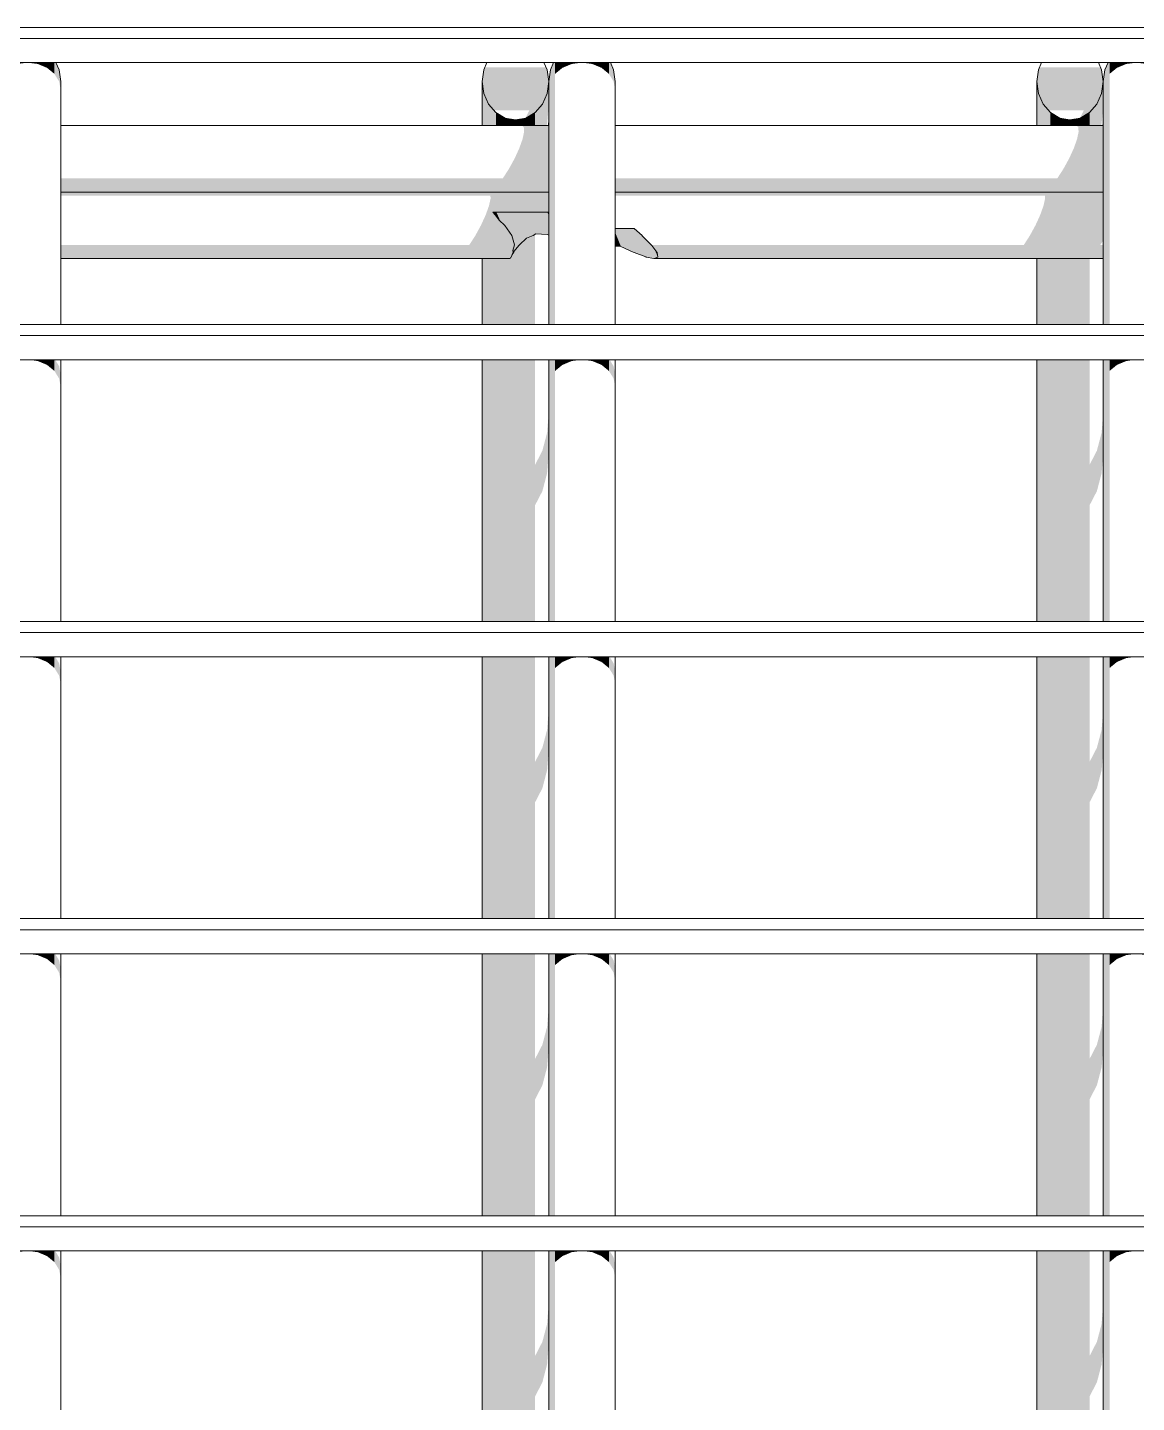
# Model space of a CAD drawing. Header units: millimetres. Extents: x -71878 to 121433, y -67383 to 83273.
# Drawn here: x 45790 to 47790, y -34002 to -31524 of the extents above; entities that cross this region are included whole.
import ezdxf

# ---------------------------------------------------------------- set-up
doc = ezdxf.new("R2010")
doc.units = ezdxf.units.MM
doc.header["$MEASUREMENT"] = 0
doc.layers.add('ENTIRADO', color=7, linetype='Continuous')
doc.layers.add('Vigas', color=7, linetype='Continuous')
doc.layers.add('ENTIRADO_Pluma_Nº__21', color=7, linetype='Continuous', lineweight=5)
doc.layers.add('Vigas_Pluma_Nº__21', color=7, linetype='Continuous', lineweight=5)
doc.layers.add('ENTIRADO_Pluma_Nº__3', color=7, linetype='Continuous', lineweight=0, true_color=0x646464)
doc.layers.add('Vigas_Pluma_Nº__3', color=7, linetype='Continuous', lineweight=0, true_color=0x646464)

# ---------------------------------------------------------------- blocks, each defined once
blk = doc.blocks.new('Elem Sección_39_2')
at = {"layer": 'Vigas_Pluma_Nº__3', "linetype": 'Continuous', "lineweight": 0, "true_color": 0x191919}
for points in [[(-26163.7, 9136.3), (-26159.9, 9133.4), (-26115, 9133.4), (-26115, 9136.3)], [(-26162.2, 9111.6), (-26115, 9111.6), (-26115, 9124.8), (-26159.4, 9124.8)], [(-26159.4, 9124.8), (-26115, 9124.8), (-26115, 9133.4), (-26159.9, 9133.4)], [(-25159.9, 9133.4), (-25115, 9133.4), (-25115, 9136.3), (-25163.7, 9136.3)], [(-25159.4, 9124.8), (-25162.2, 9111.6), (-25115, 9111.6), (-25115, 9124.8)], [(-25159.9, 9133.4), (-25159.4, 9124.8), (-25115, 9124.8), (-25115, 9133.4)], [(-26162.2, 9111.6), (-26168.2, 9094.8), (-26115, 9094.8), (-26115, 9111.6)], [(-25168.2, 9094.8), (-25115, 9094.8), (-25115, 9111.6), (-25162.2, 9111.6)], [(-26186.9, 9057.8), (-26115, 9057.8), (-26115, 9076.3), (-26176.7, 9076.3)], [(-26176.7, 9076.3), (-26115, 9076.3), (-26115, 9094.8), (-26168.2, 9094.8)], [(-25186.9, 9057.8), (-25115, 9057.8), (-25115, 9076.3), (-25176.7, 9076.3)], [(-25168.2, 9094.8), (-25176.7, 9076.3), (-25115, 9076.3), (-25115, 9094.8)], [(-26186.9, 9057.8), (-26197.8, 9041), (-26115, 9041), (-26115, 9057.8)], [(-25197.8, 9041), (-25115, 9041), (-25115, 9057.8), (-25186.9, 9057.8)], [(-26995, 9041), (-26995, 9027.8), (-26115, 9027.8), (-26115, 9041)], [(-26995, 9027.8), (-26995, 9019.2), (-26115, 9019.2), (-26115, 9027.8)], [(-25995, 9041), (-25995, 9027.8), (-25115, 9027.8), (-25115, 9041)], [(-25115, 9027.8), (-25995, 9027.8), (-25995, 9019.2), (-25115, 9019.2)], [(-26115, 9019.2), (-26995, 9019.2), (-26995, 9016.3), (-26115, 9016.3)], [(-25115, 9019.2), (-25995, 9019.2), (-25995, 9016.3), (-25115, 9016.3)]]:
    blk.add_hatch(color=250, dxfattribs=at).paths.add_polyline_path(points)
at = {"layer": 'Vigas_Pluma_Nº__21', "linetype": 'Continuous'}
for p, q in [((-26115, 9136.3), (-26995, 9136.3)), ((-25115, 9136.3), (-25995, 9136.3))]:
    blk.add_line(p, q, dxfattribs=at)
blk = doc.blocks.new('Elem Sección_127_2')
at = {"layer": 'Vigas_Pluma_Nº__3', "linetype": 'Continuous', "lineweight": 0, "true_color": 0x191919}
for points in [[(-25112, 8777.5), (-25103.5, 8777.5), (-25103.5, 9249.6), (-25106.3, 9249.6), (-25112, 9236.6)], [(-25103.5, 9229.3), (-25090.2, 9240.2), (-25090.2, 9249.6), (-25103.5, 9249.6)], [(-25090.2, 9240.2), (-25073.5, 9247.2), (-25073.5, 9249.6), (-25090.2, 9249.6)], [(-25073.5, 9249.6), (-25073.5, 9247.2), (-25055, 9249.6)], [(-25055, 9249.6), (-25036.4, 9247.2), (-25036.4, 9249.6)], [(-25112, 9236.6), (-25115, 9215.3), (-25115, 8777.5), (-25112, 8777.5)], [(-25115, 8714.2), (-25115, 8242.1), (-25112, 8242.1), (-25112, 8714.2)], [(-25112, 8714.2), (-25112, 8242.1), (-25103.5, 8242.1), (-25103.5, 8714.2)], [(-25103.5, 8693.9), (-25090.2, 8704.8), (-25090.2, 8714.2), (-25103.5, 8714.2)], [(-25090.2, 8704.8), (-25073.5, 8711.8), (-25073.5, 8714.2), (-25090.2, 8714.2)], [(-25073.5, 8711.8), (-25055, 8714.2), (-25073.5, 8714.2)], [(-25115, 8178.8), (-25115, 7706.7), (-25112, 7706.7), (-25112, 8178.8)], [(-25103.5, 8178.8), (-25112, 8178.8), (-25112, 7706.7), (-25103.5, 7706.7)], [(-25103.5, 8158.5), (-25090.2, 8169.4), (-25090.2, 8178.8), (-25103.5, 8178.8)], [(-25090.2, 8169.4), (-25073.5, 8176.4), (-25073.5, 8178.8), (-25090.2, 8178.8)], [(-25073.5, 8176.4), (-25055, 8178.8), (-25073.5, 8178.8)], [(-25115, 7643.4), (-25115, 7171.3), (-25112, 7171.3), (-25112, 7643.4)], [(-25112, 7643.4), (-25112, 7171.3), (-25103.5, 7171.3), (-25103.5, 7643.4)], [(-25103.5, 7623.1), (-25090.2, 7634), (-25090.2, 7643.4), (-25103.5, 7643.4)], [(-25090.2, 7634), (-25073.5, 7641), (-25073.5, 7643.4), (-25090.2, 7643.4)], [(-25073.5, 7641), (-25055, 7643.4), (-25073.5, 7643.4)], [(-25055, 7643.4), (-25036.4, 7641), (-25036.4, 7643.4)], [(-25115, 7108), (-25115, 6635.9), (-25112, 6635.9), (-25112, 7108)], [(-25103.5, 7108), (-25112, 7108), (-25112, 6635.9), (-25103.5, 6635.9)], [(-25103.5, 7087.7), (-25090.2, 7098.6), (-25090.2, 7108), (-25103.5, 7108)], [(-25090.2, 7098.6), (-25073.5, 7105.6), (-25073.5, 7108), (-25090.2, 7108)], [(-25073.5, 7105.6), (-25055, 7108), (-25073.5, 7108)]]:
    blk.add_hatch(color=250, dxfattribs=at).paths.add_polyline_path(points)
at = {"layer": 'Vigas_Pluma_Nº__21', "linetype": 'Continuous'}
for p, q in [((-25112, 9236.6), (-25106.3, 9249.6)), ((-25115, 9215.3), (-25112, 9236.6)), ((-25115, 8777.5), (-25115, 9215.3)), ((-25115, 8242.1), (-25115, 8714.2)), ((-25115, 7706.7), (-25115, 8178.8)), ((-25115, 7171.3), (-25115, 7643.4)), ((-25115, 6635.9), (-25115, 7108))]:
    blk.add_line(p, q, dxfattribs=at)
blk = doc.blocks.new('Elem Sección_134_2')
at = {"layer": 'Vigas_Pluma_Nº__3', "linetype": 'Continuous', "lineweight": 0, "true_color": 0x191919}
for points in [[(-26112, 8777.5), (-26103.5, 8777.5), (-26103.5, 9249.6), (-26106.3, 9249.6), (-26112, 9236.6)], [(-26103.5, 9229.3), (-26090.2, 9240.2), (-26090.2, 9249.6), (-26103.5, 9249.6)], [(-26090.2, 9240.2), (-26073.5, 9247.2), (-26073.5, 9249.6), (-26090.2, 9249.6)], [(-26073.5, 9249.6), (-26073.5, 9247.2), (-26055, 9249.6)], [(-26055, 9249.6), (-26036.4, 9247.2), (-26036.4, 9249.6)], [(-26036.4, 9247.2), (-26019.7, 9240.2), (-26019.7, 9249.6), (-26036.4, 9249.6)], [(-26019.7, 9240.2), (-26006.4, 9229.3), (-26006.4, 9249.6), (-26019.7, 9249.6)], [(-26006.4, 9249.6), (-26006.4, 9229.3), (-25997.9, 9215.6), (-25997.9, 9236.6), (-25999.8, 9240.9), (-26005.2, 9249.6)], [(-26112, 9236.6), (-26115, 9215.3), (-26115, 8777.5), (-26112, 8777.5)], [(-25997.9, 9215.6), (-25995, 9200.4), (-25995, 9215.3), (-25997.9, 9236.6)], [(-26115, 8714.2), (-26115, 8242.1), (-26112, 8242.1), (-26112, 8714.2)], [(-26112, 8714.2), (-26112, 8242.1), (-26103.5, 8242.1), (-26103.5, 8714.2)], [(-26103.5, 8714.2), (-26103.5, 8693.9), (-26090.2, 8704.8), (-26090.2, 8714.2)], [(-26090.2, 8704.8), (-26073.5, 8711.8), (-26073.5, 8714.2), (-26090.2, 8714.2)], [(-26073.5, 8711.8), (-26055, 8714.2), (-26073.5, 8714.2)], [(-26036.4, 8714.2), (-26055, 8714.2), (-26036.4, 8711.8)], [(-26036.4, 8711.8), (-26019.7, 8704.8), (-26019.7, 8714.2), (-26036.4, 8714.2)], [(-26019.7, 8704.8), (-26006.4, 8693.9), (-26006.4, 8714.2), (-26019.7, 8714.2)], [(-26006.4, 8714.2), (-26006.4, 8693.9), (-25997.9, 8680.2), (-25997.9, 8702.4), (-26005.2, 8714.2)], [(-25997.9, 8680.2), (-25995, 8665), (-25995, 8687.2), (-25997.9, 8702.4)], [(-26115, 7706.7), (-26112, 7706.7), (-26112, 8178.8), (-26115, 8178.8)], [(-26103.5, 8178.8), (-26112, 8178.8), (-26112, 7706.7), (-26103.5, 7706.7)], [(-26103.5, 8158.5), (-26090.2, 8169.4), (-26090.2, 8178.8), (-26103.5, 8178.8)], [(-26090.2, 8178.8), (-26090.2, 8169.4), (-26073.5, 8176.4), (-26073.5, 8178.8)], [(-26073.5, 8178.8), (-26073.5, 8176.4), (-26055, 8178.8)], [(-26055, 8178.8), (-26036.4, 8176.4), (-26036.4, 8178.8)], [(-26036.4, 8176.4), (-26019.7, 8169.4), (-26019.7, 8178.8), (-26036.4, 8178.8)], [(-26019.7, 8169.4), (-26006.4, 8158.5), (-26006.4, 8178.8), (-26019.7, 8178.8)], [(-26006.4, 8178.8), (-26006.4, 8158.5), (-25997.9, 8144.8), (-25997.9, 8167), (-26005.2, 8178.8)], [(-25997.9, 8144.8), (-25995, 8129.6), (-25995, 8151.8), (-25997.9, 8167)], [(-26112, 7643.4), (-26115, 7643.4), (-26115, 7171.3), (-26112, 7171.3)], [(-26112, 7643.4), (-26112, 7171.3), (-26103.5, 7171.3), (-26103.5, 7643.4)], [(-26103.5, 7623.1), (-26090.2, 7634), (-26090.2, 7643.4), (-26103.5, 7643.4)], [(-26090.2, 7634), (-26073.5, 7641), (-26073.5, 7643.4), (-26090.2, 7643.4)], [(-26073.5, 7641), (-26055, 7643.4), (-26073.5, 7643.4)], [(-26036.4, 7643.4), (-26055, 7643.4), (-26036.4, 7641)], [(-26036.4, 7641), (-26019.7, 7634), (-26019.7, 7643.4), (-26036.4, 7643.4)], [(-26019.7, 7634), (-26006.4, 7623.1), (-26006.4, 7643.4), (-26019.7, 7643.4)], [(-26006.4, 7643.4), (-26006.4, 7623.1), (-25997.9, 7609.4), (-25997.9, 7631.6), (-26005.2, 7643.4)], [(-25997.9, 7609.4), (-25995, 7594.2), (-25995, 7616.4), (-25997.9, 7631.6)], [(-26115, 6635.9), (-26112, 6635.9), (-26112, 7108), (-26115, 7108)], [(-26103.5, 7108), (-26112, 7108), (-26112, 6635.9), (-26103.5, 6635.9)], [(-26103.5, 7087.7), (-26090.2, 7098.6), (-26090.2, 7108), (-26103.5, 7108)], [(-26090.2, 7098.6), (-26073.5, 7105.6), (-26073.5, 7108), (-26090.2, 7108)], [(-26073.5, 7105.6), (-26055, 7108), (-26073.5, 7108)], [(-26055, 7108), (-26036.4, 7105.6), (-26036.4, 7108)], [(-26036.4, 7105.6), (-26019.7, 7098.6), (-26019.7, 7108), (-26036.4, 7108)], [(-26019.7, 7098.6), (-26006.4, 7087.7), (-26006.4, 7108), (-26019.7, 7108)], [(-26006.4, 7108), (-26006.4, 7087.7), (-25997.9, 7074), (-25997.9, 7096.2), (-26005.2, 7108)], [(-25997.9, 7074), (-25995, 7058.8), (-25995, 7081), (-25997.9, 7096.2)]]:
    blk.add_hatch(color=250, dxfattribs=at).paths.add_polyline_path(points)
at = {"layer": 'Vigas_Pluma_Nº__21', "linetype": 'Continuous'}
for p, q in [((-26112, 9236.6), (-26106.3, 9249.6)), ((-26003.6, 9249.6), (-25997.9, 9236.6)), ((-26115, 9215.3), (-26112, 9236.6)), ((-25997.9, 9236.6), (-25995, 9215.3)), ((-26115, 8777.5), (-26115, 9215.3)), ((-25995, 8777.5), (-25995, 9215.3)), ((-26115, 8242.1), (-26115, 8714.2)), ((-25995, 8242.1), (-25995, 8714.2)), ((-26115, 7706.7), (-26115, 8178.8)), ((-25995, 7706.7), (-25995, 8178.8)), ((-26115, 7171.3), (-26115, 7643.4)), ((-25995, 7171.3), (-25995, 7643.4)), ((-26115, 6635.9), (-26115, 7108)), ((-25995, 6635.9), (-25995, 7108))]:
    blk.add_line(p, q, dxfattribs=at)
blk = doc.blocks.new('Elem Sección_135_2')
at = {"layer": 'Vigas_Pluma_Nº__3', "linetype": 'Continuous', "lineweight": 0, "true_color": 0x191919}
for points in [[(-27073.5, 9249.6), (-27073.5, 9247.2), (-27055, 9249.6)], [(-27036.4, 9249.6), (-27055, 9249.6), (-27036.4, 9247.2)], [(-27036.4, 9247.2), (-27019.7, 9240.2), (-27019.7, 9249.6), (-27036.4, 9249.6)], [(-27019.7, 9240.2), (-27006.4, 9229.3), (-27006.4, 9249.6), (-27019.7, 9249.6)], [(-27006.4, 9249.6), (-27006.4, 9229.3), (-26997.9, 9215.6), (-26997.9, 9236.6), (-26999.8, 9240.9), (-27005.2, 9249.6)], [(-26997.9, 9215.6), (-26995, 9200.4), (-26995, 9215.3), (-26997.9, 9236.6)], [(-27036.4, 8714.2), (-27055, 8714.2), (-27036.4, 8711.8)], [(-27036.4, 8711.8), (-27019.7, 8704.8), (-27019.7, 8714.2), (-27036.4, 8714.2)], [(-27019.7, 8704.8), (-27006.4, 8693.9), (-27006.4, 8714.2), (-27019.7, 8714.2)], [(-27006.4, 8714.2), (-27006.4, 8693.9), (-26997.9, 8680.2), (-26997.9, 8702.4), (-27005.2, 8714.2)], [(-26997.9, 8680.2), (-26995, 8665), (-26995, 8687.2), (-26997.9, 8702.4)], [(-27055, 8178.8), (-27036.4, 8176.4), (-27036.4, 8178.8)], [(-27036.4, 8176.4), (-27019.7, 8169.4), (-27019.7, 8178.8), (-27036.4, 8178.8)], [(-27019.7, 8169.4), (-27006.4, 8158.5), (-27006.4, 8178.8), (-27019.7, 8178.8)], [(-27006.4, 8178.8), (-27006.4, 8158.5), (-26997.9, 8144.8), (-26997.9, 8167), (-27005.2, 8178.8)], [(-26997.9, 8144.8), (-26995, 8129.6), (-26995, 8151.8), (-26997.9, 8167)], [(-27036.4, 7643.4), (-27055, 7643.4), (-27036.4, 7641)], [(-27036.4, 7641), (-27019.7, 7634), (-27019.7, 7643.4), (-27036.4, 7643.4)], [(-27019.7, 7634), (-27006.4, 7623.1), (-27006.4, 7643.4), (-27019.7, 7643.4)], [(-27006.4, 7643.4), (-27006.4, 7623.1), (-26997.9, 7609.4), (-26997.9, 7631.6), (-27005.2, 7643.4)], [(-26997.9, 7609.4), (-26995, 7594.2), (-26995, 7616.4), (-26997.9, 7631.6)], [(-27073.5, 7108), (-27073.5, 7105.6), (-27055, 7108)], [(-27055, 7108), (-27036.4, 7105.6), (-27036.4, 7108)], [(-27036.4, 7105.6), (-27019.7, 7098.6), (-27019.7, 7108), (-27036.4, 7108)], [(-27019.7, 7098.6), (-27006.4, 7087.7), (-27006.4, 7108), (-27019.7, 7108)], [(-27006.4, 7108), (-27006.4, 7087.7), (-26997.9, 7074), (-26997.9, 7096.2), (-27005.2, 7108)], [(-26997.9, 7074), (-26995, 7058.8), (-26995, 7081), (-26997.9, 7096.2)]]:
    blk.add_hatch(color=250, dxfattribs=at).paths.add_polyline_path(points)
at = {"layer": 'Vigas_Pluma_Nº__21', "linetype": 'Continuous'}
for p, q in [((-26997.9, 9236.6), (-27003.6, 9249.6)), ((-26995, 9215.3), (-26997.9, 9236.6)), ((-26995, 9215.3), (-26995, 8777.5)), ((-26995, 8714.2), (-26995, 8242.1)), ((-26995, 8178.8), (-26995, 7706.7)), ((-26995, 7643.4), (-26995, 7171.3)), ((-26995, 7108), (-26995, 6635.9))]:
    blk.add_line(p, q, dxfattribs=at)
blk = doc.blocks.new('Elem Sección_152_2')
at = {"layer": 'Vigas_Pluma_Nº__3', "linetype": 'Continuous', "lineweight": 0, "true_color": 0x191919}
for points in [[(-26235, 9215.3), (-26232, 9193.9), (-26223.5, 9174.7), (-26213.8, 9163.6), (-26150, 9163.6), (-26157.1, 9149.5), (-26156.4, 9149.6), (-26139.7, 9159.4), (-26126.4, 9174.7), (-26117.9, 9193.9), (-26115, 9215.3), (-26117.9, 9236.6), (-26119.8, 9240.9), (-26230.1, 9240.9), (-26232, 9236.6)], [(-26235, 9215.3), (-26235, 9136.3), (-26232, 9136.3), (-26232, 9193.9)], [(-26117.9, 9193.9), (-26117.9, 9140.1), (-26115, 9169.8), (-26115, 9170.8), (-26115, 9215.3)], [(-26232, 9193.9), (-26232, 9136.3), (-26223.5, 9136.3), (-26223.5, 9174.7)], [(-26223.5, 9174.7), (-26223.5, 9136.3), (-26210.2, 9136.3), (-26210.2, 9159.4)], [(-26139.7, 9159.4), (-26139.7, 9136.3), (-26126.4, 9136.3), (-26126.4, 9174.7)], [(-26117.9, 9193.9), (-26126.4, 9174.7), (-26126.4, 9136.3), (-26119, 9136.3), (-26117.9, 9140.1)], [(-26210.2, 9159.4), (-26210.2, 9136.3), (-26193.5, 9136.3), (-26193.5, 9149.6)], [(-26175, 9146.2), (-26193.5, 9149.6), (-26193.5, 9136.3), (-26175, 9136.3)], [(-26156.4, 9149.6), (-26175, 9146.2), (-26175, 9136.3), (-26156.4, 9136.3)], [(-26139.7, 9159.4), (-26156.4, 9149.6), (-26156.4, 9136.3), (-26139.7, 9136.3)], [(-26115, 9136.3), (-26115, 9153.6), (-26116.4, 9136.3)], [(-26175, 8912.4), (-26175, 8777.5), (-26156.4, 8777.5), (-26156.4, 8932.2), (-26167.5, 8921), (-26168.1, 8920.7)], [(-26156.4, 8932.2), (-26156.4, 8777.5), (-26139.7, 8777.5), (-26139.7, 8940.2), (-26143.2, 8937.8), (-26155.3, 8933.4)], [(-26184.6, 8896.3), (-26193.5, 8896.3), (-26193.5, 8777.5), (-26175, 8777.5), (-26175, 8912.4), (-26177.6, 8909.1), (-26178, 8907.8), (-26181.1, 8903.5), (-26182.9, 8899.2), (-26183.3, 8899.1)], [(-26235, 8896.3), (-26235, 8777.5), (-26232, 8777.5), (-26232, 8896.3)], [(-26232, 8896.3), (-26232, 8777.5), (-26223.5, 8777.5), (-26223.5, 8896.3)], [(-26223.5, 8896.3), (-26223.5, 8777.5), (-26210.2, 8777.5), (-26210.2, 8896.3)], [(-26210.2, 8896.3), (-26210.2, 8777.5), (-26193.5, 8777.5), (-26193.5, 8896.3)], [(-26235, 8714.2), (-26235, 8242.1), (-26232, 8242.1), (-26232, 8714.2)], [(-26223.5, 8714.2), (-26232, 8714.2), (-26232, 8242.1), (-26223.5, 8242.1)], [(-26210.2, 8714.2), (-26223.5, 8714.2), (-26223.5, 8242.1), (-26210.2, 8242.1)], [(-26193.5, 8714.2), (-26210.2, 8714.2), (-26210.2, 8242.1), (-26193.5, 8242.1)], [(-26175, 8714.2), (-26193.5, 8714.2), (-26193.5, 8242.1), (-26175, 8242.1)], [(-26175, 8242.1), (-26156.4, 8242.1), (-26156.4, 8714.2), (-26175, 8714.2)], [(-26139.7, 8714.2), (-26156.4, 8714.2), (-26156.4, 8242.1), (-26139.7, 8242.1)], [(-26115, 8618.2), (-26117.9, 8582.4), (-26117.9, 8509.5), (-26115, 8545.3)], [(-26117.9, 8582.4), (-26126.4, 8550.1), (-26126.4, 8477.2), (-26117.9, 8509.5)], [(-26126.4, 8477.2), (-26126.4, 8550.1), (-26139.7, 8524.5), (-26139.7, 8451.6)], [(-26235, 7706.7), (-26232, 7706.7), (-26232, 8178.8), (-26235, 8178.8)], [(-26223.5, 8178.8), (-26232, 8178.8), (-26232, 7706.7), (-26223.5, 7706.7)], [(-26223.5, 8178.8), (-26223.5, 7706.7), (-26210.2, 7706.7), (-26210.2, 8178.8)], [(-26210.2, 8178.8), (-26210.2, 7706.7), (-26193.5, 7706.7), (-26193.5, 8178.8)], [(-26193.5, 8178.8), (-26193.5, 7706.7), (-26175, 7706.7), (-26175, 8178.8)], [(-26175, 7706.7), (-26156.4, 7706.7), (-26156.4, 8178.8), (-26175, 8178.8)], [(-26156.4, 8178.8), (-26156.4, 7706.7), (-26139.7, 7706.7), (-26139.7, 8178.8)], [(-26115, 8082.8), (-26117.9, 8047), (-26117.9, 7974.1), (-26115, 8009.9)], [(-26117.9, 8047), (-26126.4, 8014.7), (-26126.4, 7941.8), (-26117.9, 7974.1)], [(-26126.4, 8014.7), (-26139.7, 7989.1), (-26139.7, 7916.2), (-26126.4, 7941.8)], [(-26232, 7643.4), (-26235, 7643.4), (-26235, 7171.3), (-26232, 7171.3)], [(-26223.5, 7643.4), (-26232, 7643.4), (-26232, 7171.3), (-26223.5, 7171.3)], [(-26223.5, 7171.3), (-26210.2, 7171.3), (-26210.2, 7643.4), (-26223.5, 7643.4)], [(-26210.2, 7643.4), (-26210.2, 7171.3), (-26193.5, 7171.3), (-26193.5, 7643.4)], [(-26175, 7643.4), (-26193.5, 7643.4), (-26193.5, 7171.3), (-26175, 7171.3)], [(-26156.4, 7643.4), (-26175, 7643.4), (-26175, 7171.3), (-26156.4, 7171.3)], [(-26139.7, 7643.4), (-26156.4, 7643.4), (-26156.4, 7171.3), (-26139.7, 7171.3)], [(-26115, 7474.5), (-26115, 7547.5), (-26117.9, 7511.7), (-26117.9, 7438.7)], [(-26117.9, 7438.7), (-26117.9, 7511.7), (-26126.4, 7479.4), (-26126.4, 7406.4)], [(-26126.4, 7479.4), (-26139.7, 7453.7), (-26139.7, 7380.8), (-26126.4, 7406.4)], [(-26235, 7108), (-26235, 6635.9), (-26232, 6635.9), (-26232, 7108)], [(-26232, 7108), (-26232, 6635.9), (-26223.5, 6635.9), (-26223.5, 7108)], [(-26210.2, 7108), (-26223.5, 7108), (-26223.5, 6635.9), (-26210.2, 6635.9)], [(-26193.5, 7108), (-26210.2, 7108), (-26210.2, 6635.9), (-26193.5, 6635.9)], [(-26193.5, 7108), (-26193.5, 6635.9), (-26175, 6635.9), (-26175, 7108)], [(-26156.4, 7108), (-26175, 7108), (-26175, 6635.9), (-26156.4, 6635.9)], [(-26139.7, 7108), (-26156.4, 7108), (-26156.4, 6635.9), (-26139.7, 6635.9)], [(-26115, 7012.1), (-26117.9, 6976.3), (-26117.9, 6903.3), (-26115, 6939.1)], [(-26117.9, 6976.3), (-26126.4, 6944), (-26126.4, 6871), (-26117.9, 6903.3)], [(-26126.4, 6944), (-26139.7, 6918.3), (-26139.7, 6845.4), (-26126.4, 6871)]]:
    blk.add_hatch(color=250, dxfattribs=at).paths.add_polyline_path(points)
at = {"layer": 'Vigas_Pluma_Nº__21', "linetype": 'Continuous'}
for p, q in [((-26226.3, 9249.6), (-26232, 9236.6)), ((-26117.9, 9236.6), (-26123.6, 9249.6)), ((-26232, 9236.6), (-26235, 9215.3)), ((-26115, 9215.3), (-26117.9, 9236.6)), ((-26235, 9215.3), (-26232, 9193.9)), ((-26235, 9136.3), (-26235, 9215.3)), ((-26117.9, 9193.9), (-26115, 9215.3)), ((-26232, 9193.9), (-26223.5, 9174.7)), ((-26223.5, 9174.7), (-26210.2, 9159.4)), ((-26139.7, 9159.4), (-26126.4, 9174.7)), ((-26126.4, 9174.7), (-26117.9, 9193.9)), ((-26210.2, 9159.4), (-26193.5, 9149.6)), ((-26193.5, 9149.6), (-26175, 9146.2)), ((-26175, 9146.2), (-26156.4, 9149.6)), ((-26156.4, 9149.6), (-26139.7, 9159.4)), ((-26235, 8777.5), (-26235, 8896.3)), ((-26235, 8242.1), (-26235, 8714.2)), ((-26235, 7706.7), (-26235, 8178.8)), ((-26235, 7171.3), (-26235, 7643.4)), ((-26235, 6635.9), (-26235, 7108))]:
    blk.add_line(p, q, dxfattribs=at)
blk = doc.blocks.new('Elem Sección_168_2')
at = {"layer": 'Vigas_Pluma_Nº__3', "linetype": 'Continuous', "lineweight": 0, "true_color": 0x191919}
for points in [[(-25235, 9215.3), (-25232, 9193.9), (-25223.5, 9174.7), (-25213.8, 9163.6), (-25150, 9163.6), (-25157.1, 9149.5), (-25156.4, 9149.6), (-25139.7, 9159.4), (-25126.4, 9174.7), (-25117.9, 9193.9), (-25115, 9215.3), (-25117.9, 9236.6), (-25119.8, 9240.9), (-25230.1, 9240.9), (-25232, 9236.6)], [(-25235, 9215.3), (-25235, 9136.3), (-25232, 9136.3), (-25232, 9193.9)], [(-25117.9, 9193.9), (-25117.9, 9140.1), (-25115, 9169.8), (-25115, 9170.8), (-25115, 9215.3)], [(-25232, 9193.9), (-25232, 9136.3), (-25223.5, 9136.3), (-25223.5, 9174.7)], [(-25210.2, 9159.4), (-25223.5, 9174.7), (-25223.5, 9136.3), (-25210.2, 9136.3)], [(-25139.7, 9136.3), (-25126.4, 9136.3), (-25126.4, 9174.7), (-25139.7, 9159.4)], [(-25126.4, 9174.7), (-25126.4, 9136.3), (-25119, 9136.3), (-25117.9, 9140.1), (-25117.9, 9193.9)], [(-25193.5, 9149.6), (-25210.2, 9159.4), (-25210.2, 9136.3), (-25193.5, 9136.3)], [(-25193.5, 9149.6), (-25193.5, 9136.3), (-25175, 9136.3), (-25175, 9146.2)], [(-25156.4, 9149.6), (-25175, 9146.2), (-25175, 9136.3), (-25156.4, 9136.3)], [(-25156.4, 9136.3), (-25139.7, 9136.3), (-25139.7, 9159.4), (-25156.4, 9149.6)], [(-25115, 9136.3), (-25115, 9153.6), (-25116.4, 9136.3)], [(-25232, 8896.3), (-25235, 8896.3), (-25235, 8777.5), (-25232, 8777.5)], [(-25232, 8896.3), (-25232, 8777.5), (-25223.5, 8777.5), (-25223.5, 8896.3)], [(-25223.5, 8896.3), (-25223.5, 8777.5), (-25210.2, 8777.5), (-25210.2, 8896.3)], [(-25193.5, 8896.3), (-25210.2, 8896.3), (-25210.2, 8777.5), (-25193.5, 8777.5)], [(-25193.5, 8896.3), (-25193.5, 8777.5), (-25175, 8777.5), (-25175, 8896.3)], [(-25175, 8896.3), (-25175, 8777.5), (-25156.4, 8777.5), (-25156.4, 8896.3)], [(-25139.7, 8896.3), (-25156.4, 8896.3), (-25156.4, 8777.5), (-25139.7, 8777.5)], [(-25235, 8714.2), (-25235, 8242.1), (-25232, 8242.1), (-25232, 8714.2)], [(-25223.5, 8714.2), (-25232, 8714.2), (-25232, 8242.1), (-25223.5, 8242.1)], [(-25210.2, 8714.2), (-25223.5, 8714.2), (-25223.5, 8242.1), (-25210.2, 8242.1)], [(-25193.5, 8714.2), (-25210.2, 8714.2), (-25210.2, 8242.1), (-25193.5, 8242.1)], [(-25175, 8714.2), (-25193.5, 8714.2), (-25193.5, 8242.1), (-25175, 8242.1)], [(-25156.4, 8714.2), (-25175, 8714.2), (-25175, 8242.1), (-25156.4, 8242.1)], [(-25139.7, 8714.2), (-25156.4, 8714.2), (-25156.4, 8242.1), (-25139.7, 8242.1)], [(-25115, 8618.2), (-25117.9, 8582.4), (-25117.9, 8509.5), (-25115, 8545.3)], [(-25117.9, 8582.4), (-25126.4, 8550.1), (-25126.4, 8477.2), (-25117.9, 8509.5)], [(-25126.4, 8477.2), (-25126.4, 8550.1), (-25139.7, 8524.5), (-25139.7, 8451.6)], [(-25235, 8178.8), (-25235, 7706.7), (-25232, 7706.7), (-25232, 8178.8)], [(-25232, 8178.8), (-25232, 7706.7), (-25223.5, 7706.7), (-25223.5, 8178.8)], [(-25210.2, 8178.8), (-25223.5, 8178.8), (-25223.5, 7706.7), (-25210.2, 7706.7)], [(-25210.2, 8178.8), (-25210.2, 7706.7), (-25193.5, 7706.7), (-25193.5, 8178.8)], [(-25175, 8178.8), (-25193.5, 8178.8), (-25193.5, 7706.7), (-25175, 7706.7)], [(-25156.4, 8178.8), (-25175, 8178.8), (-25175, 7706.7), (-25156.4, 7706.7)], [(-25139.7, 8178.8), (-25156.4, 8178.8), (-25156.4, 7706.7), (-25139.7, 7706.7)], [(-25115, 8082.8), (-25117.9, 8047), (-25117.9, 7974.1), (-25115, 8009.9)], [(-25117.9, 7974.1), (-25117.9, 8047), (-25126.4, 8014.7), (-25126.4, 7941.8)], [(-25126.4, 8014.7), (-25139.7, 7989.1), (-25139.7, 7916.2), (-25126.4, 7941.8)], [(-25235, 7643.4), (-25235, 7171.3), (-25232, 7171.3), (-25232, 7643.4)], [(-25223.5, 7643.4), (-25232, 7643.4), (-25232, 7171.3), (-25223.5, 7171.3)], [(-25223.5, 7171.3), (-25210.2, 7171.3), (-25210.2, 7643.4), (-25223.5, 7643.4)], [(-25210.2, 7643.4), (-25210.2, 7171.3), (-25193.5, 7171.3), (-25193.5, 7643.4)], [(-25175, 7643.4), (-25193.5, 7643.4), (-25193.5, 7171.3), (-25175, 7171.3)], [(-25175, 7171.3), (-25156.4, 7171.3), (-25156.4, 7643.4), (-25175, 7643.4)], [(-25156.4, 7643.4), (-25156.4, 7171.3), (-25139.7, 7171.3), (-25139.7, 7643.4)], [(-25115, 7474.5), (-25115, 7547.5), (-25117.9, 7511.7), (-25117.9, 7438.7)], [(-25117.9, 7511.7), (-25126.4, 7479.4), (-25126.4, 7406.4), (-25117.9, 7438.7)], [(-25126.4, 7406.4), (-25126.4, 7479.4), (-25139.7, 7453.7), (-25139.7, 7380.8)], [(-25235, 7108), (-25235, 6635.9), (-25232, 6635.9), (-25232, 7108)], [(-25223.5, 7108), (-25232, 7108), (-25232, 6635.9), (-25223.5, 6635.9)], [(-25223.5, 7108), (-25223.5, 6635.9), (-25210.2, 6635.9), (-25210.2, 7108)], [(-25210.2, 7108), (-25210.2, 6635.9), (-25193.5, 6635.9), (-25193.5, 7108)], [(-25193.5, 6635.9), (-25175, 6635.9), (-25175, 7108), (-25193.5, 7108)], [(-25156.4, 7108), (-25175, 7108), (-25175, 6635.9), (-25156.4, 6635.9)], [(-25156.4, 7108), (-25156.4, 6635.9), (-25139.7, 6635.9), (-25139.7, 7108)], [(-25115, 7012.1), (-25117.9, 6976.3), (-25117.9, 6903.3), (-25115, 6939.1)], [(-25117.9, 6976.3), (-25126.4, 6944), (-25126.4, 6871), (-25117.9, 6903.3)], [(-25126.4, 6944), (-25139.7, 6918.3), (-25139.7, 6845.4), (-25126.4, 6871)]]:
    blk.add_hatch(color=250, dxfattribs=at).paths.add_polyline_path(points)
at = {"layer": 'Vigas_Pluma_Nº__21', "linetype": 'Continuous'}
for p, q in [((-25226.3, 9249.6), (-25232, 9236.6)), ((-25117.9, 9236.6), (-25123.6, 9249.6)), ((-25232, 9236.6), (-25235, 9215.3)), ((-25115, 9215.3), (-25117.9, 9236.6)), ((-25235, 9215.3), (-25232, 9193.9)), ((-25235, 9136.3), (-25235, 9215.3)), ((-25117.9, 9193.9), (-25115, 9215.3)), ((-25232, 9193.9), (-25223.5, 9174.7)), ((-25223.5, 9174.7), (-25210.2, 9159.4)), ((-25139.7, 9159.4), (-25126.4, 9174.7)), ((-25126.4, 9174.7), (-25117.9, 9193.9)), ((-25210.2, 9159.4), (-25193.5, 9149.6)), ((-25193.5, 9149.6), (-25175, 9146.2)), ((-25175, 9146.2), (-25156.4, 9149.6)), ((-25156.4, 9149.6), (-25139.7, 9159.4)), ((-25235, 8777.5), (-25235, 8896.3)), ((-25235, 8242.1), (-25235, 8714.2)), ((-25235, 7706.7), (-25235, 8178.8)), ((-25235, 7171.3), (-25235, 7643.4)), ((-25235, 6635.9), (-25235, 7108))]:
    blk.add_line(p, q, dxfattribs=at)
blk = doc.blocks.new('Elem Sección_177_2')
at = {"layer": 'Vigas_Pluma_Nº__3', "linetype": 'Continuous', "lineweight": 0, "true_color": 0x191919}
for points in [[(-26995, 9013.4), (-26115, 9013.4), (-26115, 9016.3), (-26995, 9016.3)], [(-26995, 9013.4), (-26995, 9009.5), (-26220.1, 9009.5), (-26219.8, 9004.8), (-26115, 9004.8), (-26115, 9013.4)], [(-26219.8, 9004.8), (-26222.7, 8991.6), (-26115, 8991.6), (-26115, 9004.8)], [(-25995, 9013.4), (-25115, 9013.4), (-25115, 9016.3), (-25995, 9016.3)], [(-25995, 9013.4), (-25995, 9009.5), (-25220.1, 9009.5), (-25219.8, 9004.8), (-25115, 9004.8), (-25115, 9013.4)], [(-25219.8, 9004.8), (-25222.7, 8991.6), (-25115, 8991.6), (-25115, 9004.8)], [(-26228.7, 8974.8), (-26237.2, 8956.3), (-26194.1, 8956.3), (-26204.1, 8965.8), (-26210.8, 8974.8)], [(-26222.7, 8991.6), (-26228.7, 8974.8), (-26210.8, 8974.8), (-26215.6, 8980), (-26115, 8980), (-26115, 8991.6)], [(-26215.6, 8980), (-26210.8, 8974.8), (-26204.1, 8965.8), (-26202.2, 8964), (-26209.4, 8980)], [(-26209.4, 8980), (-26202.2, 8964), (-26194.1, 8956.3), (-26181.3, 8937.8), (-26176.6, 8921), (-26179.2, 8912.5), (-26177.6, 8909.1), (-26168.1, 8920.7), (-26194.6, 8980)], [(-26168.1, 8920.7), (-26167.5, 8921), (-26155.3, 8933.4), (-26176.2, 8980), (-26194.6, 8980)], [(-26155.3, 8933.4), (-26143.2, 8937.8), (-26138.4, 8941.1), (-26155.8, 8980), (-26176.2, 8980)], [(-26155.8, 8980), (-26138.4, 8941.1), (-26117.6, 8939.9), (-26135.5, 8980)], [(-26135.5, 8980), (-26117.6, 8939.9), (-26115, 8938.5), (-26115, 8974.6), (-26117.4, 8980)], [(-26117.4, 8980), (-26115, 8974.6), (-26115, 8980)], [(-25237.2, 8956.3), (-25115, 8956.3), (-25115, 8974.8), (-25228.7, 8974.8)], [(-25222.7, 8991.6), (-25228.7, 8974.8), (-25115, 8974.8), (-25115, 8991.6)], [(-26237.2, 8956.3), (-26247.3, 8937.8), (-26181.3, 8937.8), (-26194.1, 8956.3)], [(-25978.1, 8950.5), (-25995, 8950.5), (-25995, 8943.2), (-25984.7, 8918), (-25962.4, 8907.8), (-25960.7, 8907.4)], [(-25978.1, 8950.5), (-25960.7, 8907.4), (-25940.1, 8899.6), (-25960.4, 8950), (-25961, 8950.5)], [(-25946.7, 8937.8), (-25960.4, 8950), (-25940.1, 8899.6), (-25939.4, 8899.2), (-25925.4, 8896.5), (-25938.8, 8929.9), (-25946.4, 8937.6)], [(-25237.2, 8956.3), (-25247.3, 8937.8), (-25115, 8937.8), (-25115, 8956.3)], [(-26258.2, 8921), (-26176.6, 8921), (-26181.3, 8937.8), (-26247.3, 8937.8)], [(-25995, 8918.5), (-25984.7, 8918), (-25995, 8943.2)], [(-25930.2, 8921), (-25938.8, 8929.9), (-25925.4, 8896.5), (-25924.7, 8896.3), (-25918.2, 8899), (-25923.8, 8912.9), (-25929.2, 8920.2)], [(-25247.3, 8937.8), (-25258.2, 8921), (-25120.2, 8921), (-25115, 8929.2), (-25115, 8937.8)], [(-26176.6, 8921), (-26995, 8921), (-26995, 8907.8), (-26179.3, 8907.8), (-26179.6, 8911)], [(-26179.3, 8907.8), (-26995, 8907.8), (-26995, 8899.2), (-26182.9, 8899.2)], [(-26995, 8896.3), (-26184.6, 8896.3), (-26183.3, 8899.1), (-26182.9, 8899.2), (-26995, 8899.2)], [(-26179.3, 8907.8), (-26181.1, 8903.5), (-26178, 8907.8), (-26177.6, 8909.1), (-26179.2, 8912.5), (-26179.6, 8911)], [(-25930.2, 8921), (-25929.2, 8920.2), (-25920.2, 8907.8), (-25115, 8907.8), (-25115, 8921)], [(-25918.2, 8899), (-25924.7, 8896.3), (-25115, 8896.3), (-25115, 8899.2), (-25918.2, 8899.2)], [(-25923.8, 8912.9), (-25918.2, 8899), (-25918.2, 8899.2), (-25919.5, 8907.1), (-25920.2, 8907.8)], [(-25920.2, 8907.8), (-25919.5, 8907.1), (-25918.2, 8899.2), (-25115, 8899.2), (-25115, 8907.8)]]:
    blk.add_hatch(color=250, dxfattribs=at).paths.add_polyline_path(points)
at = {"layer": 'Vigas_Pluma_Nº__21', "linetype": 'Continuous'}
for p, q in [((-26995, 9016.3), (-26115, 9016.3)), ((-25995, 9016.3), (-25115, 9016.3)), ((-26215.6, 8980), (-26115, 8980)), ((-26210.8, 8974.8), (-26215.6, 8980)), ((-26210.8, 8974.8), (-26204.1, 8965.8)), ((-26194.1, 8956.3), (-26204.1, 8965.8)), ((-26181.3, 8937.8), (-26194.1, 8956.3)), ((-25995, 8950.5), (-25961, 8950.5)), ((-25946.7, 8937.8), (-25961, 8950.5)), ((-26176.6, 8921), (-26181.3, 8937.8)), ((-26155.3, 8933.4), (-26167.5, 8921)), ((-26143.2, 8937.8), (-26155.3, 8933.4)), ((-26138.4, 8941.1), (-26143.2, 8937.8)), ((-26117.6, 8939.9), (-26138.4, 8941.1)), ((-26115, 8938.5), (-26117.6, 8939.9)), ((-25946.7, 8937.8), (-25946.4, 8937.6)), ((-25930.2, 8921), (-25946.4, 8937.6)), ((-26184.6, 8896.3), (-26183.3, 8899.1)), ((-26183.3, 8899.1), (-26182.9, 8899.2)), ((-26182.9, 8899.2), (-26179.3, 8907.8)), ((-26178, 8907.8), (-26181.1, 8903.5)), ((-26179.6, 8911), (-26176.6, 8921)), ((-26179.3, 8907.8), (-26179.6, 8911)), ((-26177.6, 8909.1), (-26178, 8907.8)), ((-26168.1, 8920.7), (-26177.6, 8909.1)), ((-26167.5, 8921), (-26168.1, 8920.7)), ((-25984.7, 8918), (-25995, 8918.5)), ((-25962.4, 8907.8), (-25984.7, 8918)), ((-25962.4, 8907.8), (-25960.7, 8907.4)), ((-25940.1, 8899.6), (-25960.7, 8907.4)), ((-25939.4, 8899.2), (-25940.1, 8899.6)), ((-25939.4, 8899.2), (-25925.4, 8896.5)), ((-25930.2, 8921), (-25929.2, 8920.2)), ((-25920.2, 8907.8), (-25929.2, 8920.2)), ((-25924.7, 8896.3), (-25918.2, 8899)), ((-25920.2, 8907.8), (-25919.5, 8907.1)), ((-25918.2, 8899.2), (-25919.5, 8907.1)), ((-25918.2, 8899.2), (-25918.2, 8899)), ((-26995, 8896.3), (-26184.6, 8896.3)), ((-25924.7, 8896.3), (-25925.4, 8896.5)), ((-25924.7, 8896.3), (-25115, 8896.3))]:
    blk.add_line(p, q, dxfattribs=at)
blk = doc.blocks.new('Elem Sección_189_2')
at = {"layer": 'ENTIRADO_Pluma_Nº__21', "linetype": 'Continuous'}
for p, q in [((-23164.2, 9312.9), (-41485.8, 9312.9)), ((-23164.2, 9293.1), (-41485.8, 9293.1)), ((-23164.2, 9249.6), (-41485.8, 9249.6))]:
    blk.add_line(p, q, dxfattribs=at)
blk = doc.blocks.new('Elem Sección_191_2')
at = {"layer": 'ENTIRADO_Pluma_Nº__21', "linetype": 'Continuous'}
for p, q in [((-23376, 8777.5), (-41273.9, 8777.5)), ((-23376, 8757.6), (-41273.9, 8757.6)), ((-23376, 8714.2), (-41273.9, 8714.2))]:
    blk.add_line(p, q, dxfattribs=at)
blk = doc.blocks.new('Elem Sección_192_2')
at = {"layer": 'ENTIRADO_Pluma_Nº__21', "linetype": 'Continuous'}
for p, q in [((-23587.9, 8242.1), (-41062, 8242.1)), ((-23587.9, 8222.2), (-41062, 8222.2)), ((-23587.9, 8178.8), (-41062, 8178.8))]:
    blk.add_line(p, q, dxfattribs=at)
blk = doc.blocks.new('Elem Sección_193_2')
at = {"layer": 'ENTIRADO_Pluma_Nº__21', "linetype": 'Continuous'}
for p, q in [((-23799.8, 7706.7), (-40850.1, 7706.7)), ((-23799.8, 7686.8), (-40850.1, 7686.8)), ((-23799.8, 7643.4), (-40850.1, 7643.4))]:
    blk.add_line(p, q, dxfattribs=at)
blk = doc.blocks.new('Elem Sección_194_2')
at = {"layer": 'ENTIRADO_Pluma_Nº__21', "linetype": 'Continuous'}
for p, q in [((-24011.7, 7171.3), (-40638.3, 7171.3)), ((-24011.7, 7151.4), (-40638.3, 7151.4)), ((-24011.7, 7108), (-40638.3, 7108))]:
    blk.add_line(p, q, dxfattribs=at)
blk = doc.blocks.new('Elem Sección_198_2')
at = {"layer": 'ENTIRADO_Pluma_Nº__3', "linetype": 'Continuous', "lineweight": 0, "true_color": 0x191919}
for points in [[(-26235, 8714.2), (-26995, 8714.2), (-26995, 8714.2), (-26235, 8714.2)], [(-25235, 8714.2), (-25995, 8714.2), (-25995, 8714.2), (-25235, 8714.2)]]:
    blk.add_hatch(color=250, dxfattribs=at).paths.add_polyline_path(points)
at = {"layer": 'ENTIRADO_Pluma_Nº__21', "linetype": 'Continuous'}
for p, q in [((-26235, 8714.2), (-26995, 8714.2)), ((-25235, 8714.2), (-25995, 8714.2))]:
    blk.add_line(p, q, dxfattribs=at)
blk = doc.blocks.new('Elem Sección_199_2')
at = {"layer": 'ENTIRADO_Pluma_Nº__3', "linetype": 'Continuous', "lineweight": 0, "true_color": 0x191919}
for points in [[(-26995, 8178.8), (-26995, 8178.8), (-26235, 8178.8), (-26235, 8178.8)], [(-25995, 8178.8), (-25995, 8178.8), (-25235, 8178.8), (-25235, 8178.8)]]:
    blk.add_hatch(color=250, dxfattribs=at).paths.add_polyline_path(points)
at = {"layer": 'ENTIRADO_Pluma_Nº__21', "linetype": 'Continuous'}
for p, q in [((-26235, 8178.8), (-26995, 8178.8)), ((-25235, 8178.8), (-25995, 8178.8))]:
    blk.add_line(p, q, dxfattribs=at)
blk = doc.blocks.new('Elem Sección_200_2')
at = {"layer": 'ENTIRADO_Pluma_Nº__3', "linetype": 'Continuous', "lineweight": 0, "true_color": 0x191919}
for points in [[(-26995, 7643.4), (-26235, 7643.4), (-26235, 7643.4), (-26995, 7643.4)], [(-25995, 7643.4), (-25235, 7643.4), (-25235, 7643.4), (-25995, 7643.4)]]:
    blk.add_hatch(color=250, dxfattribs=at).paths.add_polyline_path(points)
at = {"layer": 'ENTIRADO_Pluma_Nº__21', "linetype": 'Continuous'}
for p, q in [((-26235, 7643.4), (-26995, 7643.4)), ((-25235, 7643.4), (-25995, 7643.4))]:
    blk.add_line(p, q, dxfattribs=at)
blk = doc.blocks.new('Elem Sección_201_2')
at = {"layer": 'ENTIRADO_Pluma_Nº__3', "linetype": 'Continuous', "lineweight": 0, "true_color": 0x191919}
for points in [[(-26235, 7108), (-26995, 7108), (-26995, 7107.9), (-26235, 7107.9)], [(-25235, 7108), (-25995, 7108), (-25995, 7107.9), (-25235, 7107.9)]]:
    blk.add_hatch(color=250, dxfattribs=at).paths.add_polyline_path(points)
at = {"layer": 'ENTIRADO_Pluma_Nº__21', "linetype": 'Continuous'}
for p, q in [((-26235, 7107.9), (-26995, 7107.9)), ((-25235, 7107.9), (-25995, 7107.9))]:
    blk.add_line(p, q, dxfattribs=at)

msp = doc.modelspace()

# ---------------------------------------------------------------- block references
at = {"layer": 'ENTIRADO', "lineweight": 0}
for name in ['Elem Sección_189_2', 'Elem Sección_191_2', 'Elem Sección_198_2', 'Elem Sección_192_2', 'Elem Sección_199_2', 'Elem Sección_193_2', 'Elem Sección_200_2', 'Elem Sección_194_2', 'Elem Sección_201_2']:
    msp.add_blockref(name, (72845.285, -40836.883), dxfattribs=at)
at = {"layer": 'Vigas', "lineweight": 0}
for name in ['Elem Sección_135_2', 'Elem Sección_152_2', 'Elem Sección_134_2', 'Elem Sección_168_2', 'Elem Sección_127_2', 'Elem Sección_39_2', 'Elem Sección_177_2']:
    msp.add_blockref(name, (72845.285, -40836.883), dxfattribs=at)

doc.saveas('drawing.dxf')
